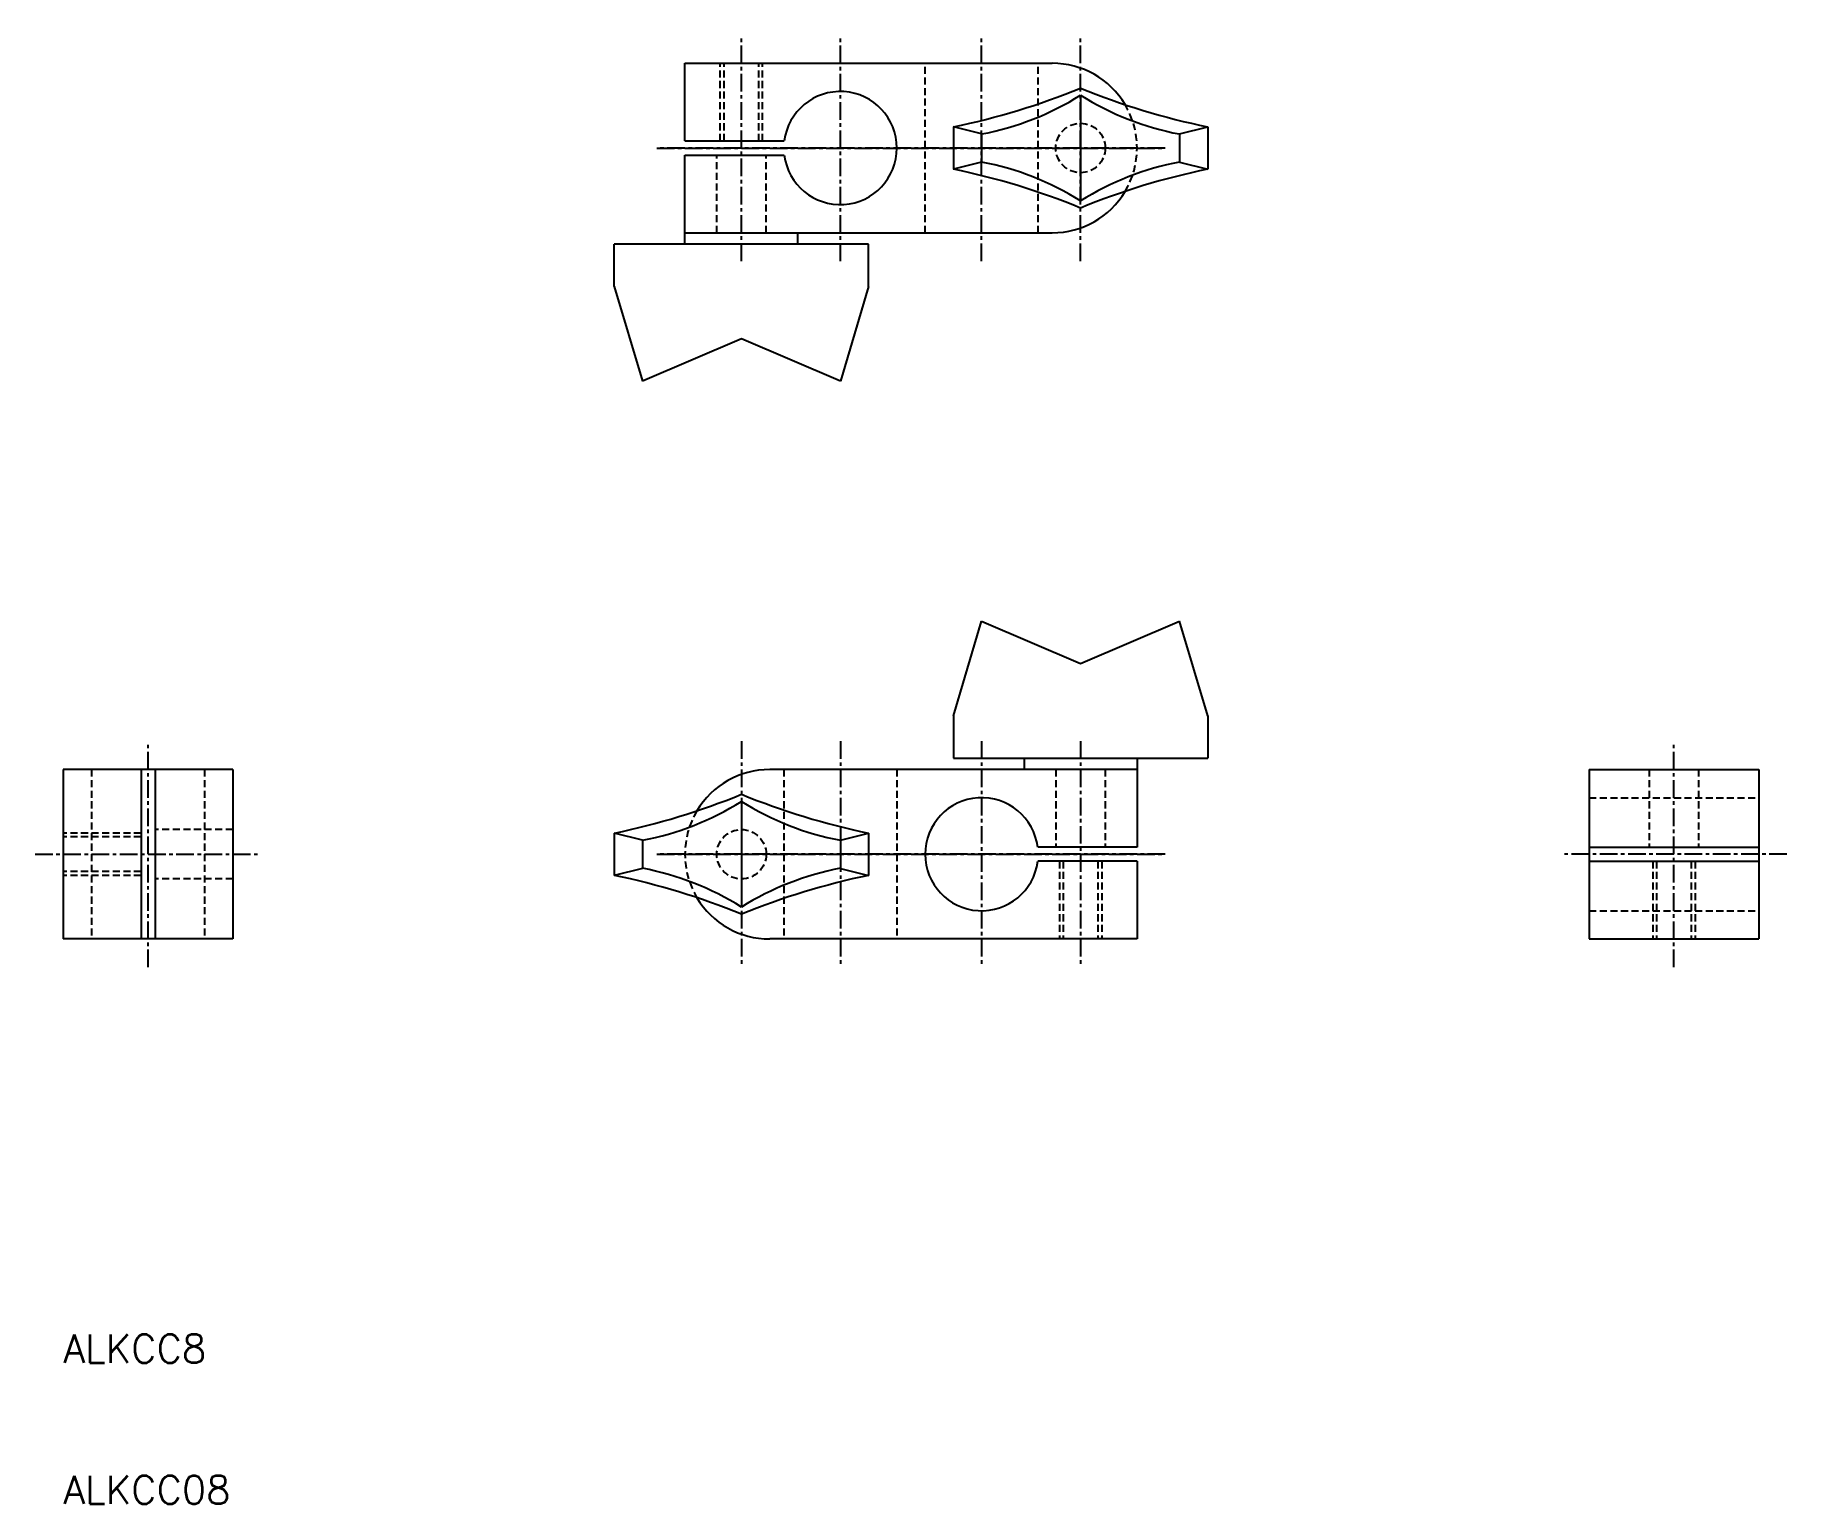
# Model space of a CAD drawing. Extents: x -549 to -425, y -2271 to -2167.
import ezdxf

# ---------------------------------------------------------------- set-up
doc = ezdxf.new("R2010")
doc.units = 0
doc.linetypes.add('CENTER', pattern=[2, 1.25, -0.25, 0.25, -0.25])
doc.linetypes.add('DASHED', pattern=[0.75, 0.5, -0.25])
doc.layers.get('0').update_dxf_attribs({"linetype": 'CONTINUOUS'})
doc.layers.add('CENTER', color=1, linetype='CENTER')
doc.styles.get("Standard").update_dxf_attribs({"font": 'txt', "bigfont": 'BIGFONT'})

msp = doc.modelspace()

# ---------------------------------------------------------------- linework, layer by layer
at = {"color": 7, "linetype": 'CONTINUOUS'}
for p, q in [((-502.71, -2169.26), (-476.71, -2169.26)), ((-502.71, -2174.76), (-502.71, -2169.26)), ((-474.71, -2171.51), (-474.71, -2179.01)), ((-502.71, -2174.76), (-495.68, -2174.76)), ((-483.71, -2173.76), (-483.71, -2176.76)), ((-481.71, -2174.26), (-483.71, -2173.76)), ((-481.71, -2174.26), (-481.71, -2176.26)), ((-467.71, -2174.26), (-465.71, -2173.76)), ((-467.71, -2174.26), (-467.71, -2176.26)), ((-465.71, -2173.76), (-465.71, -2176.76)), ((-502.71, -2175.76), (-495.68, -2175.76)), ((-502.71, -2181.26), (-502.71, -2175.76)), ((-481.71, -2176.26), (-483.71, -2176.76)), ((-467.71, -2176.26), (-465.71, -2176.76)), ((-489.71, -2182.06), (-507.71, -2182.06)), ((-489.71, -2182.06), (-507.71, -2182.06)), ((-507.71, -2185.06), (-507.71, -2182.06)), ((-502.71, -2181.26), (-476.71, -2181.26)), ((-502.71, -2182.06), (-502.71, -2181.26)), ((-494.71, -2182.06), (-494.71, -2181.26)), ((-489.71, -2185.06), (-489.71, -2182.06)), ((-507.71, -2185.06), (-505.71, -2191.76)), ((-489.71, -2185.06), (-491.71, -2191.76)), ((-483.71, -2215.46), (-481.71, -2208.76)), ((-465.71, -2215.46), (-467.71, -2208.76)), ((-483.71, -2215.46), (-483.71, -2218.46)), ((-465.71, -2215.46), (-465.71, -2218.46)), ((-534.71, -2219.26), (-546.71, -2219.26)), ((-546.71, -2219.26), (-546.71, -2231.26)), ((-541.21, -2219.26), (-541.21, -2231.26)), ((-540.21, -2219.26), (-540.21, -2231.26)), ((-534.71, -2219.26), (-534.71, -2231.26)), ((-470.71, -2219.26), (-496.71, -2219.26)), ((-483.71, -2218.46), (-465.71, -2218.46)), ((-483.71, -2218.46), (-465.71, -2218.46)), ((-478.71, -2218.46), (-478.71, -2219.26)), ((-470.71, -2218.46), (-470.71, -2219.26)), ((-470.71, -2219.26), (-470.71, -2224.76)), ((-438.71, -2219.26), (-426.71, -2219.26)), ((-438.71, -2219.26), (-438.71, -2231.26)), ((-426.71, -2219.26), (-426.71, -2231.26)), ((-498.71, -2221.51), (-498.71, -2229.01)), ((-507.71, -2223.76), (-507.71, -2226.76)), ((-505.71, -2224.26), (-507.71, -2223.76)), ((-505.71, -2224.26), (-505.71, -2226.26)), ((-491.71, -2224.26), (-489.71, -2223.76)), ((-491.71, -2224.26), (-491.71, -2226.26)), ((-489.71, -2223.76), (-489.71, -2226.76)), ((-470.71, -2224.76), (-477.74, -2224.76)), ((-470.71, -2225.76), (-477.74, -2225.76)), ((-470.71, -2225.76), (-470.71, -2231.26)), ((-438.71, -2224.76), (-426.71, -2224.76)), ((-438.71, -2225.76), (-426.71, -2225.76)), ((-505.71, -2226.26), (-507.71, -2226.76)), ((-491.71, -2226.26), (-489.71, -2226.76)), ((-534.71, -2231.26), (-546.71, -2231.26)), ((-470.71, -2231.26), (-496.71, -2231.26)), ((-438.71, -2231.26), (-426.71, -2231.26))]:
    msp.add_line(p, q, dxfattribs=at)
at = {"color": 3, "linetype": 'DASHED'}
for p, q in [((-500.21, -2174.76), (-500.21, -2169.26)), ((-499.94, -2174.76), (-499.94, -2169.26)), ((-497.48, -2174.76), (-497.48, -2169.26)), ((-497.21, -2174.76), (-497.21, -2169.26)), ((-485.71, -2181.26), (-485.71, -2169.26)), ((-477.71, -2181.26), (-477.71, -2169.26)), ((-500.46, -2181.26), (-500.46, -2175.76)), ((-496.96, -2181.26), (-496.96, -2175.76)), ((-544.71, -2219.26), (-544.71, -2231.26)), ((-536.71, -2219.26), (-536.71, -2231.26)), ((-495.71, -2219.26), (-495.71, -2231.26)), ((-487.71, -2219.26), (-487.71, -2231.26)), ((-476.46, -2219.26), (-476.46, -2224.76)), ((-472.96, -2219.26), (-472.96, -2224.76)), ((-434.46, -2219.26), (-434.46, -2224.76)), ((-430.96, -2219.26), (-430.96, -2224.76)), ((-438.71, -2221.26), (-426.71, -2221.26)), ((-541.21, -2223.76), (-546.71, -2223.76)), ((-541.21, -2224.03), (-546.71, -2224.03)), ((-534.71, -2223.51), (-540.21, -2223.51)), ((-476.21, -2225.76), (-476.21, -2231.26)), ((-475.94, -2225.76), (-475.94, -2231.26)), ((-473.48, -2225.76), (-473.48, -2231.26)), ((-473.21, -2225.76), (-473.21, -2231.26)), ((-434.21, -2225.76), (-434.21, -2231.26)), ((-433.94, -2225.76), (-433.94, -2231.26)), ((-431.48, -2225.76), (-431.48, -2231.26)), ((-431.21, -2225.76), (-431.21, -2231.26)), ((-541.21, -2226.49), (-546.71, -2226.49)), ((-541.21, -2226.76), (-546.71, -2226.76)), ((-534.71, -2227.01), (-540.21, -2227.01)), ((-438.71, -2229.26), (-426.71, -2229.26))]:
    msp.add_line(p, q, dxfattribs=at)
at = {"color": 7, "linetype": 'CONTINUOUS'}
for points in [[(-491.71, -2191.76), (-498.71, -2188.76), (-505.71, -2191.76)], [(-481.71, -2208.76), (-474.71, -2211.76), (-467.71, -2208.76)]]:
    msp.add_lwpolyline(points, dxfattribs=at)
at = {"color": 3, "linetype": 'DASHED'}
for centre in [(-474.71, -2175.26), (-498.71, -2225.26)]:
    msp.add_circle(centre, 1.75, dxfattribs=at)
at = {"color": 7, "linetype": 'CONTINUOUS'}
for centre, radius, start, end in [((-476.71, -2175.26), 6, 30.8294, 90), ((-493.83, -2124.53), 50.26, 281.619, 292.3627), ((-455.59, -2124.53), 50.26, 247.6373, 258.381), ((-491.71, -2175.26), 4, 187.1808, 172.8192), ((-485.48, -2154.39), 20.23, 280.7341, 302.1614), ((-463.94, -2154.39), 20.23, 237.8386, 259.2659), ((-493.83, -2225.99), 50.26, 67.6373, 78.381), ((-493.83, -2225.99), 50.26, 67.6373, 78.381), ((-485.48, -2196.13), 20.23, 57.8386, 79.2659), ((-463.94, -2196.13), 20.23, 100.7341, 122.1614), ((-455.59, -2225.99), 50.26, 101.619, 112.3627), ((-455.59, -2225.99), 50.26, 101.619, 112.3627), ((-476.71, -2175.26), 6, 270, 329.1706), ((-496.71, -2225.26), 6, 90, 149.1706), ((-517.83, -2174.53), 50.26, 281.619, 292.3627), ((-509.48, -2204.39), 20.23, 280.7341, 302.1614), ((-479.59, -2174.53), 50.26, 247.6373, 258.381), ((-487.94, -2204.39), 20.23, 237.8386, 259.2659), ((-481.71, -2225.26), 4, 7.1808, 352.8192), ((-517.83, -2275.99), 50.26, 67.6373, 78.381), ((-517.83, -2275.99), 50.26, 67.6373, 78.381), ((-509.48, -2246.13), 20.23, 57.8386, 79.2659), ((-487.94, -2246.13), 20.23, 100.7341, 122.1614), ((-479.59, -2275.99), 50.26, 101.619, 112.3627), ((-479.59, -2275.99), 50.26, 101.619, 112.3627), ((-496.71, -2225.26), 6, 210.8294, 270)]:
    msp.add_arc(centre, radius, start, end, dxfattribs=at)
at = {"color": 3, "linetype": 'DASHED'}
for centre, start, end in [((-476.71, -2175.26), 329.1706, 30.8294), ((-496.71, -2225.26), 149.1706, 210.8294)]:
    msp.add_arc(centre, 6, start, end, dxfattribs=at)
at = {"layer": 'CENTER', "color": 1, "linetype": 'CENTER'}
for p, q in [((-498.71, -2183.26), (-498.71, -2167.26)), ((-491.71, -2183.26), (-491.71, -2167.26)), ((-481.71, -2183.26), (-481.71, -2167.26)), ((-474.71, -2183.26), (-474.71, -2167.26)), ((-504.71, -2175.26), (-468.71, -2175.26)), ((-468.71, -2175.26), (-504.71, -2175.26)), ((-540.71, -2233.26), (-540.71, -2217.26)), ((-498.71, -2217.26), (-498.71, -2233.26)), ((-491.71, -2217.26), (-491.71, -2233.26)), ((-481.71, -2217.26), (-481.71, -2233.26)), ((-474.71, -2217.26), (-474.71, -2233.26)), ((-432.71, -2233.26), (-432.71, -2217.26)), ((-548.71, -2225.26), (-532.71, -2225.26)), ((-504.71, -2225.26), (-468.71, -2225.26)), ((-468.71, -2225.26), (-504.71, -2225.26)), ((-424.71, -2225.26), (-440.71, -2225.26))]:
    msp.add_line(p, q, dxfattribs=at)

# ---------------------------------------------------------------- texts
at = {"color": 7, "linetype": 'CONTINUOUS'}
for s, p in [('ALKCC8', (-546.71, -2261.26)), ('ALKCC08', (-546.71, -2271.26))]:
    msp.add_text(s, height=2, dxfattribs=at).set_placement(p)

doc.saveas('drawing.dxf')
